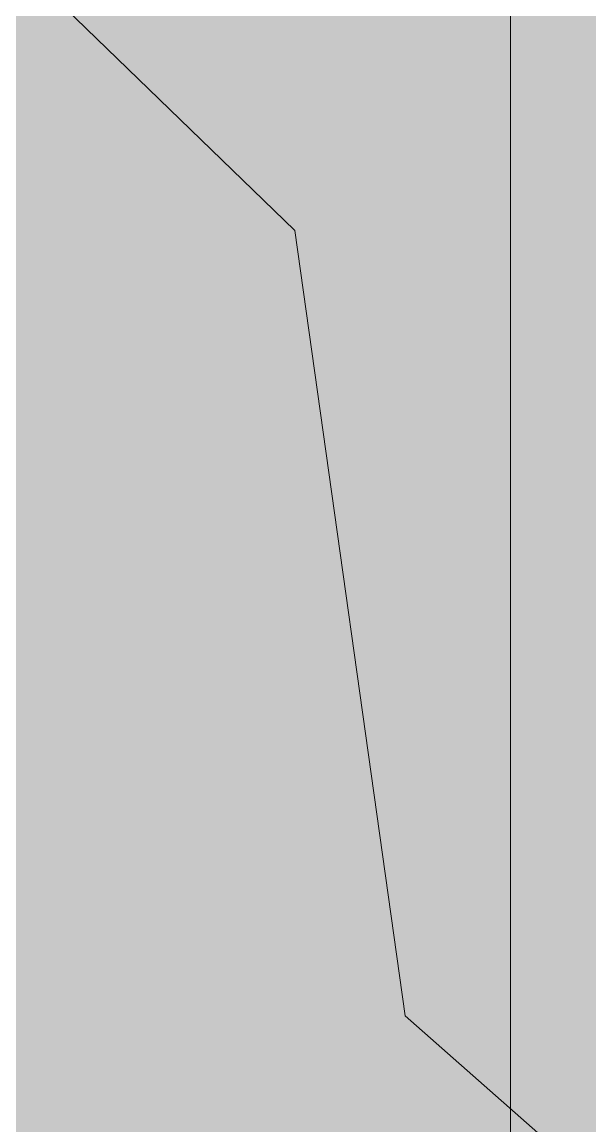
# Model space of a CAD drawing. Header units: metres. Extents: x 3856 to 4207, y -1118 to -691.
# Drawn here: x 3965.8424 to 3965.9754, y -964.7477 to -964.4891 of the extents above; entities that cross this region are included whole.
import ezdxf

# ---------------------------------------------------------------- set-up
doc = ezdxf.new("R2010")
doc.units = ezdxf.units.M
doc.layers.add('Parking', color=7, linetype='Continuous', lineweight=9)
doc.layers.add('Planting', color=7, linetype='Continuous', lineweight=9)

# ---------------------------------------------------------------- blocks, each defined once
blk = doc.blocks.new('M_RPC Árbol - Caducifolio - Chopo de Lombardía - 12_2 metros-V104-IMPLANTACIÓN - KIT COMERCIAL')
at = {"layer": 'Planting'}
for p, q in [((2.15724, -0.21435), (2.34951, -0.40056)), ((2.34951, -0.40056), (2.37536, -0.5845)), ((2.37536, -0.5845), (2.53558, -0.72554))]:
    blk.add_line(p, q, dxfattribs=at)
blk.add_arc((-0.02749, 0.00851), 3.36028, 180, 360, dxfattribs=at)
blk = doc.blocks.new('Cour Parqueadero verde - 5_00x2_50 p-V1042-IMPLANTACIÓN - KIT COMERCIAL')
at = {"layer": 'Parking', "true_color": 0xc1ce84}
h = blk.add_hatch(color=53, dxfattribs=at)
h.paths.add_polyline_path([(1.04545, -2.5), (1.24545, -2.5), (1.24545, 2.5), (1.04545, 2.5), (1.04545, -1.7), (0.30545, -1.7), (0.30545, 2.5), (-0.31455, 2.5), (-0.31455, -1.7), (-1.05455, -1.7), (-1.06381, -1.50554), (-1.09374, -1.52613), (-1.1602, -1.72362), (-1.25455, -1.78352), (-1.25455, -2.5), (0.73698, -2.5)])
h.paths.add_polyline_path([(-1.25455, -1.09598), (-1.1602, -1.04076), (-1.05455, -0.97369), (-1.05455, -0.8349), (-1.25455, -0.90492), (-1.25455, -1.07913)])
h.paths.add_polyline_path([(-1.10791, -0.58742), (-1.05455, -0.57992), (-1.05455, 2.5), (-1.25455, 2.5), (-1.25455, -0.54556), (-1.1602, -0.57249)])
at = {"layer": 'Parking'}
blk.add_line((-1.25455, 2.5), (-1.25455, -0.54556), dxfattribs=at)
blk = doc.blocks.new('Cour Parqueadero verde - 5_00x2_50 p-V1043-IMPLANTACIÓN - KIT COMERCIAL')
at = {"layer": 'Parking', "true_color": 0xc1ce84}
h = blk.add_hatch(color=53, dxfattribs=at)
h.paths.add_polyline_path([(1.04545, -2.5), (1.24545, -2.5), (1.24545, -1.78352), (1.04545, -1.90269), (0.9038, -1.97303), (0.76847, -2.01557), (0.64609, -2.15036), (0.51543, -2.15036), (0.41837, -2.20588), (0.43782, -2.34426), (0.14307, -2.5), (0.57009, -2.5)])
h.paths.add_polyline_path([(-0.58245, -2.5), (-0.63393, -2.2597), (-0.52817, -2.17429), (-0.53425, -1.96348), (-0.62737, -1.93823), (-0.60279, -1.93159), (-0.5655, -1.87299), (-0.6352, -1.7), (-1.05455, -1.7), (-1.05455, -1.1977), (-1.12681, -0.79119), (-1.22192, -0.6685), (-1.25455, -0.65151), (-1.25455, -1.95264), (-1.2283, -1.94228), (-1.15345, -1.86788), (-1.025, -1.9439), (-0.83774, -1.98261), (-0.74293, -2.32206), (-0.8112, -2.5), (-0.63393, -2.5)])
h.paths.add_polyline_path([(-0.2709, 0.13105), (-0.25209, 0.18696), (-0.26782, 0.51859), (-0.14158, 0.57659), (-0.13268, 0.43491), (-0.17387, 0.3125), (-0.20703, 0.13291), (-0.26782, 0.13114)])
h.paths.add_polyline_path([(-0.34224, -1.94201), (-0.121, -1.84036), (0.13306, -1.80466), (0.21982, -1.7452), (0.30545, -1.7), (0.30545, 2.5), (-0.31455, 2.5), (-0.31455, 0.12978), (-0.2709, 0.13105), (-0.3032, 0.01079), (-0.31455, -0.05068), (-0.31455, -1.7), (-0.40578, -1.70097), (-0.36049, -1.87898)])
h.paths.add_polyline_path([(1.04545, -1.18878), (1.10195, -1.16724), (1.24545, -1.09598), (1.24545, -0.90492), (1.20326, -0.91968), (1.04545, -0.78076), (1.04545, -1.17753)])
h.paths.add_polyline_path([(1.24545, -0.54556), (1.24545, 2.5), (1.04545, 2.5), (1.04545, -0.22949), (1.1587, -0.26745), (1.17126, -0.52438), (1.20326, -0.53352)])
h.paths.add_polyline_path([(-1.05455, -0.48241), (-1.05455, 2.5), (-1.25455, 2.5), (-1.24952, -0.34402), (-1.10251, -0.42054), (-1.0734, -0.4581)])
at = {"layer": 'Parking'}
blk.add_line((1.24545, -0.54556), (1.24545, 2.5), dxfattribs=at)

msp = doc.modelspace()

# ---------------------------------------------------------------- block references
at = {"layer": 'Parking'}
for name, p in [('Cour Parqueadero verde - 5_00x2_50 p-V1043-IMPLANTACIÓN - KIT COMERCIAL', (3964.71135, -964.73884)), ('Cour Parqueadero verde - 5_00x2_50 p-V1042-IMPLANTACIÓN - KIT COMERCIAL', (3967.21135, -964.73884))]:
    msp.add_blockref(name, p, dxfattribs=at)
at = {"layer": 'Planting'}
msp.add_blockref('M_RPC Árbol - Caducifolio - Chopo de Lombardía - 12_2 metros-V104-IMPLANTACIÓN - KIT COMERCIAL', (3963.55676, -964.13737), dxfattribs=at)

doc.saveas('drawing.dxf')
